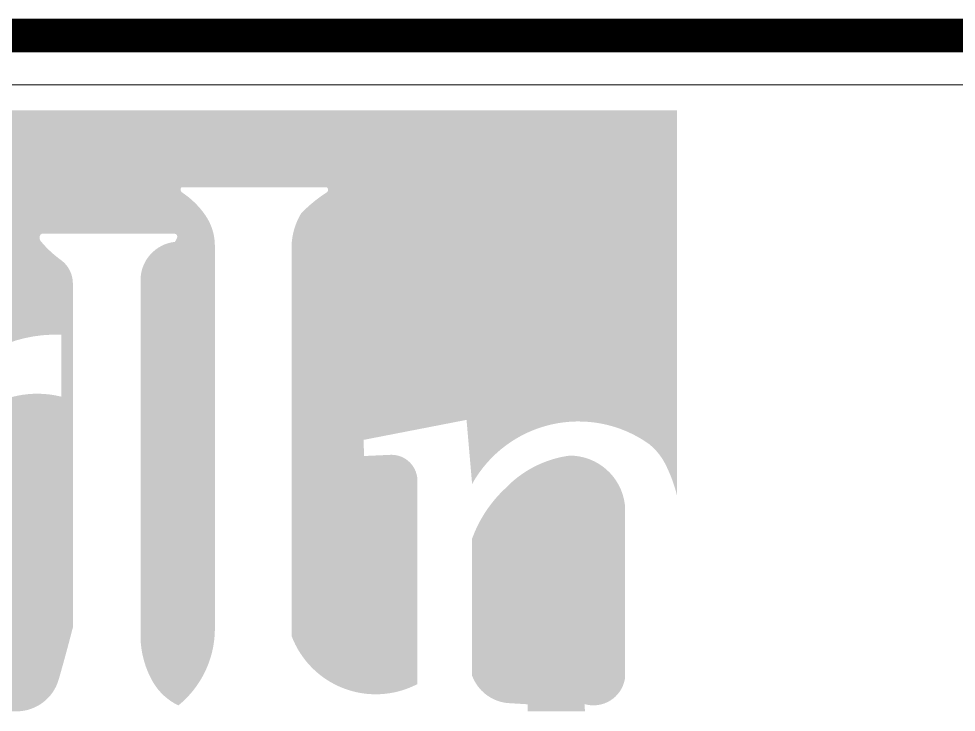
# Model space of a CAD drawing. Header units: inches. Extents: x -350577 to -266477, y -437959 to -377535.
# Drawn here: x -267131.39 to -267117.42, y -437937.88 to -437927.55 of the extents above; entities that cross this region are included whole.
import ezdxf

# ---------------------------------------------------------------- set-up
doc = ezdxf.new("R2010")
doc.units = ezdxf.units.IN
doc.header["$MEASUREMENT"] = 0
doc.layers.add('title', color=7, linetype='Continuous', lineweight=15)
doc.layers.add('TITLE (itatec)', color=7, linetype='Continuous', lineweight=20)

# ---------------------------------------------------------------- blocks, each defined once
blk = doc.blocks.new('Griin')
at = {"layer": 'TITLE (itatec)'}
h = blk.add_hatch(color=167, dxfattribs=at)
edge = h.paths.add_edge_path()
edge.add_line((-24.88906918388111, 11.45015594259397), (-24.12278735967851, 11.45015594259383))
edge.add_line((-24.12278735967851, 11.45015594259383), (-24.12278735967848, 10.56324865846429))
edge.add_arc((-22.37892712128273, 9.505380684334606), 2.039640454037653, 87.60529857160901, 148.7579826236781, ccw=False)
edge.add_line((-22.29370429970112, 11.54323991706601), (-22.29370429970126, 10.6207889721247))
edge.add_arc((-22.65065372222315, 9.19255045685634), 1.472167839186376, 75.96791762333062, 179.6094435164323)
edge.add_line((-24.12278735967848, 9.202585406145873), (-24.12278735967848, 5.933250799524304))
edge.add_line((-24.12278735967848, 5.933250799524302), (-22.96125427946745, 5.933250799524245))
edge.add_arc((-22.96125427946737, 6.588057245747502), 0.6548064462232546, 269.9999999999926, 343.9389715639264)
edge.add_arc((-48.43605496411175, 13.92221325972172), 27.16433896491683, 343.9389715639225, 345.6376598344838)
edge.add_line((-22.12069903590654, 7.184012181334881), (-22.12069903590654, 12.30730064440412))
edge.add_arc((-22.55228147840108, 12.30730064440377), 0.4315824424945411, 4.69290921440018e-11, 54.21433606377787)
edge.add_arc((-21.35666370455227, 13.96594015585888), 1.613065911160248, 219.7097456826801, 234.2143360636755, ccw=False)
edge.add_arc((-22.53254705608947, 12.98936507057402), 0.08453702572121809, 163.7863274335623, 219.7097456829239, ccw=False)
edge.add_arc((-22.5635443808232, 12.99837864772823), 0.05225578172778481, 106.64243157205331, 163.7863274331603, ccw=False)
edge.add_line((-22.57851033191417, 13.04844547339079), (-20.60863540770947, 13.04844547339079))
edge.add_arc((-20.60863540770959, 13.00502769206724), 0.04341778132354257, -20.18126994784302, 89.99999999984061, ccw=False)
edge.add_arc((-20.8308501527392, 13.08670433283826), 0.2801675786966544, 325.216367154967, 339.8187300523037, ccw=False)
edge.add_arc((-20.53738188908925, 12.35452677848994), 0.5758445520716108, 96.31734880868356, 179.9999999999857)
edge.add_line((-21.11322644116086, 12.35452677849008), (-21.11322644116086, 7.02299918814373))
edge.add_arc((-19.72020477229943, 7.065487337713398), 1.393669477591924, 181.7470203269198, 210.1160035966928)
edge.add_arc((-20.16936265735931, 6.815093949824567), 0.8795511061166005, 210.6874992769262, 244.4211483538095)
edge.add_arc((-21.47927693727897, 7.164742454347044), 1.47365161128399, 309.1385460365441, 359.2806307120026)
edge.add_line((-20.00574147557475, 7.14624071010431), (-20.00574147557444, 12.86882879747137))
edge.add_arc((-20.80502566989405, 12.86882879747128), 0.7992841943196076, 6.366806107899523e-12, 34.81990058406263)
edge.add_arc((-21.20326799856123, 12.59183798096296), 1.284383013914338, 34.81990058406483, 56.2820080771945)
edge.add_arc((-20.45646103648194, 13.71086637490974), 0.06095901883019499, 187.467523962582, 236.2820080770128, ccw=False)
edge.add_arc((-20.47911914179095, 13.7078964433068), 0.03810709921892561, 119.46002294695191, 187.4675239630029, ccw=False)
edge.add_line((-20.49786082922483, 13.74107625890321), (-18.33840971123868, 13.74107625890329))
edge.add_arc((-18.36706898684214, 13.70294388438804), 0.0477014891202157, -55.87493791962697, 53.072453090420424, ccw=False)
edge.add_arc((-17.20209256195675, 11.89355131359805), 2.1043045034395, 122.7448467856469, 136.2634674238065)
edge.add_arc((-17.85789037083434, 12.83403559175953), 1.006022575520735, 149.2539736513153, 178.018035065968)
edge.add_line((-18.8633111062947, 12.86882879747165), (-18.8633111062947, 7.057190534432566))
edge.add_arc((-17.60900986087714, 7.526798377121525), 1.339329362095465, 200.5257982207062, 297.6084193866769)
edge.add_line((-16.98832947145453, 6.33997109636107), (-16.98865368938812, 9.351218586114756))
edge.add_arc((-17.37621576854776, 9.36707463449533), 0.3878862970933528, 357.6572055654614, 449.9999999999948)
edge.add_line((-17.37621576854772, 9.754960931588686), (-17.78265760642736, 9.736644515681379))
edge.add_line((-17.78265760642736, 9.736644515681379), (-17.79173338719602, 9.97697048925352))
edge.add_line((-17.79173338719602, 9.97697048925352), (-16.25729996731917, 10.27515874116077))
edge.add_line((-16.25729996731917, 10.27515874116077), (-16.17438748940694, 9.320418634266817))
edge.add_arc((-14.59035820309445, 8.438731548901595), 1.81287641509163, 54.76693717352691, 150.8992351917223, ccw=False)
edge.add_arc((-14.121342454948, 9.192566943560601), 0.9280039997092963, 23.629735377708982, 51.56754687119508, ccw=False)
edge.add_arc((-15.24201104781355, 8.627510855770831), 2.182273252506791, 13.873883111852479, 25.428172922688816, ccw=False)
edge.add_line((-13.12340369084842, 9.150788426109758), (-13.12340369084842, 14.8863268013496))
edge.add_line((-13.12340369084842, 14.8863268013496), (-28.00352053809246, 14.8863268013496))
edge.add_arc((-28.67872366858876, 9.939028401317367), 4.993161395988865, 50.66285971304387, 82.22833589256561, ccw=False)
edge.add_line((-25.51364674678021, 13.80088660759947), (-25.51364674678021, 12.55484949555827))
edge.add_arc((-28.31485899566079, 10.24217481602075), 3.632527252017871, 19.42335895556232, 39.54300557364121, ccw=False)
h = blk.add_hatch(color=256, dxfattribs=at)
edge = h.paths.add_edge_path()
edge.add_spline(control_points=[(-13.64109057132882, 13.9414263989212), (-13.64050657374514, 13.99083078068858), (-13.63964442181087, 14.06376615661043), (-13.56463735326332, 14.13995258596734), (-13.48164051639992, 14.14238627793872), (-13.4317863993997, 14.10201636095365), (-13.40897256714206, 14.05484161759812), (-13.40622262498417, 14.02271303289343), (-13.40437129424424, 14.001083255582)], knot_values=[0, 0, 0, 0, 0.1412828148331711, 0.2085749247844713, 0.3005215629904574, 0.3597821911330836, 0.3910534987575518, 0.4554790468048648, 0.4554790468048648, 0.4554790468048648, 0.4554790468048648], degree=3, periodic=0)
edge.add_line((-13.40437129424424, 14.00108325558199), (-13.40437129424424, 13.55511016747059))
edge.add_line((-13.40437129424424, 13.55511016747059), (-13.20615978621592, 13.55511016747059))
edge.add_line((-13.20615978621592, 13.55511016747059), (-13.20615978621592, 14.08890062610565))
edge.add_spline(control_points=[(-13.20615978621609, 14.08890062610706), (-13.21084110054038, 14.12947170050686), (-13.2201371780971, 14.21003707767519), (-13.2932917352395, 14.29134092198506), (-13.37726143020918, 14.32028941024338), (-13.44796452556548, 14.32429939034827), (-13.5134602974445, 14.31796141168665), (-13.56110421016241, 14.30243618731653), (-13.59550214827938, 14.28367992875005), (-13.62213418351047, 14.26570373736617), (-13.63537391247559, 14.2499963184089), (-13.64109057132893, 14.24321415875278)], knot_values=[0, 0, 0, 0, 0.1205469137728606, 0.2393800932873045, 0.3020432135815935, 0.3835558707223746, 0.4499081789716415, 0.4985223468872845, 0.5325415293955977, 0.5674272352718714, 0.5939363168555423, 0.5939363168555423, 0.5939363168555423, 0.5939363168555423], degree=3, periodic=0)
edge.add_line((-13.64109057132879, 14.24321415875294), (-13.64109057132879, 14.31436898966388))
edge.add_line((-13.64109057132879, 14.31436898966388), (-13.84226480620492, 14.31436898966388))
edge.add_line((-13.84226480620492, 14.31436898966388), (-13.84226480620492, 13.5551101674705))
edge.add_line((-13.84226480620492, 13.5551101674705), (-13.64109057132893, 13.5551101674705))
edge.add_line((-13.64109057132893, 13.5551101674705), (-13.64109057132879, 13.94142639892329))
h.paths.add_polyline_path([(-18.1042881016811, 11.29057175241913), (-18.21377606939413, 11.29057175241913), (-18.21377606939413, 11.46399621014454), (-18.38650654494222, 11.46399621014454), (-18.38650654494222, 11.29057175241913), (-18.50726794229729, 11.29057175241913), (-18.50726794229729, 11.11099920511894), (-18.38650654494222, 11.11099920511894), (-18.38650654494222, 10.53475045614373), (-18.21377606939413, 10.53475045614373), (-18.21377606939413, 11.016117582166), (-18.21377606939413, 11.11099920511894), (-18.1042881016811, 11.11099920511894)])
h.paths.add_polyline_path([(-17.65378952776162, 11.08938176019399, 0.2776688502655908), (-17.89344281720022, 11.1253669823486, 0.2731138459748619), (-18.05183757556718, 10.91399737923059, 0.2285567483478952), (-17.9688458715212, 10.61307467895288, 0.2662813545383505), (-17.71170037335982, 10.54242460380729, 0.0960730297926549), (-17.58108452627679, 10.61230092075841), (-17.65848554388793, 10.72666772654866, -0.1653750667606361), (-17.77119594887698, 10.68278822730415, -0.2821665691516039), (-17.88679958478726, 10.75300790957087, -0.1720729585662504), (-17.90476223596724, 10.88023791012862, -0.2448845059276458), (-17.8251730535001, 10.99032734969419, -0.2917373899657336), (-17.7293791388959, 10.97508419179315, -0.1318348370244677), (-17.70816361499232, 10.9391418510407), (-17.83286188971834, 10.84038105984286), (-17.75708467624093, 10.74197823327926), (-17.56587309378146, 10.89134328332228, 0.2218159271625019)])
edge = h.paths.add_edge_path()
edge.add_spline(control_points=[(-17.24101264151503, 10.69469584360053), (-17.25131739796137, 10.69574412197073), (-17.2627776030566, 10.69964449491055), (-17.28883537728924, 10.71155575528011), (-17.301755941095, 10.72375489742687), (-17.3244376388045, 10.76052723937761), (-17.33524389206008, 10.79279307755809), (-17.33510146696646, 10.86138060731227), (-17.3302741831843, 10.87887025713416), (-17.31097698025288, 10.92335254224991), (-17.29991436094551, 10.93831558549872), (-17.26957310362587, 10.96180384899791), (-17.23685348533494, 10.97104291287695), (-17.19327987377791, 10.96467218783617), (-17.17491247614349, 10.95883227006962), (-17.14966021993313, 10.94285273891817)], knot_values=[2.387420143234658, 2.387420143234658, 2.387420143234658, 2.387420143234658, 2.726585909096444, 2.726585909096444, 3.321260227129463, 3.321260227129463, 3.915934545162482, 3.915934545162482, 4.425372458435473, 4.425372458435473, 4.934810371708464, 4.934810371708464, 5.825347269827461, 5.825347269827461, 6.283185307179586, 6.283185307179586, 6.283185307179586, 6.283185307179586], degree=3, periodic=0)
edge.add_line((-17.14966021993312, 10.94285273891817), (-17.14966021993312, 11.10638512079133))
edge.add_ellipse((-17.24293060122496, 10.83095240707198), major_axis=(-6.408005233131234e-17, 0.2962019509281822), ratio=0.8560008587741201, start_angle=-21.58364983634891, end_angle=201.5836498363489)
edge.add_line((-17.14966021993313, 10.55551969335262), (-17.14966021993311, 10.72010110676902))
edge.add_spline(control_points=[(-17.14966021993313, 10.72010110676901), (-17.164656556165, 10.70912690959607), (-17.17007252829192, 10.7060029977989), (-17.19552380338112, 10.69437264947847), (-17.21841499059715, 10.69289423092517), (-17.24101264151503, 10.69469584360053)], knot_values=[6.283185307179585, 6.283185307179585, 6.283185307179585, 6.283185307179585, 6.43441702588901, 6.43441702588901, 7.036040166288263, 7.036040166288263, 7.036040166288263, 7.036040166288263], degree=3, periodic=0)
edge = h.paths.add_edge_path()
edge.add_line((-16.88960417901808, 11.50317030808092), (-17.0512308351144, 11.50317030808092))
edge.add_line((-17.0512308351144, 11.50317030808092), (-17.0512308351144, 10.53475045614373))
edge.add_line((-17.0512308351144, 10.53475045614374), (-16.88960417901808, 10.53475045614374))
edge.add_line((-16.88960417901808, 10.53475045614373), (-16.88960417901808, 10.89624844590623))
edge.add_spline(control_points=[(-16.88960417901805, 10.89624844590766), (-16.88959267726207, 10.90330870015327), (-16.88957422581938, 10.91463495997317), (-16.88734498259275, 10.92963356009266), (-16.88535361469823, 10.93745610230213), (-16.88441342789221, 10.94114936811968)], knot_values=[0, 0, 0, 0, 0.02114991883314543, 0.03392929879582715, 0.04535930316123304, 0.04535930316123304, 0.04535930316123304, 0.04535930316123304], degree=3, periodic=0)
edge.add_spline(control_points=[(-16.88441342789221, 10.94114936811968), (-16.87926405865011, 10.95892880091898), (-16.8653485251743, 10.97936719241181), (-16.82288578730203, 10.99468323177538), (-16.78271789883144, 10.9823881290362), (-16.76614443226409, 10.9668813831788), (-16.7625497031319, 10.96292270506885)], knot_values=[0.01145746086609177, 0.01145746086609177, 0.01145746086609177, 0.01145746086609177, 0.04897024222576547, 0.09516943198860894, 0.130787312221404, 0.1449000554552657, 0.1449000554552657, 0.1449000554552657, 0.1449000554552657], degree=3, periodic=0)
edge.add_spline(control_points=[(-16.7625497031319, 10.96292270506885), (-16.76099440937278, 10.96092976091259), (-16.75717328389895, 10.95603339349726), (-16.75120258808823, 10.94365004487755), (-16.74989338897909, 10.93259790582125), (-16.74902063807647, 10.92523022257891)], knot_values=[0, 0, 0, 0, 0.007576609576094004, 0.01861460298846674, 0.04068690978218632, 0.04068690978218632, 0.04068690978218632, 0.04068690978218632], degree=3, periodic=0)
edge.add_line((-16.74902063807652, 10.92523022257925), (-16.74902063807652, 10.53475045614373))
edge.add_line((-16.74902063807652, 10.53475045614373), (-16.5873939819802, 10.53475045614373))
edge.add_line((-16.58739398198021, 10.53475045614373), (-16.58739398198021, 10.95170746266725))
edge.add_spline(control_points=[(-16.58739398198018, 10.95170746266705), (-16.5990549554026, 11.11685522726114), (-16.75197441185628, 11.13646623094174), (-16.8304724310395, 11.12299590543263), (-16.85602670247536, 11.11348365987337), (-16.87349684533837, 11.09958273557502), (-16.88219480600588, 11.09206258332652), (-16.88960417901805, 11.08333454487485)], knot_values=[0.04288659351494009, 0.04288659351494009, 0.04288659351494009, 0.04288659351494009, 0.1060920863740104, 0.1060920863740104, 0.1428311669961148, 0.1428311669961148, 0.1570218950971057, 0.1570218950971057, 0.1570218950971057, 0.1570218950971057], degree=3, periodic=0)
edge.add_line((-16.88960417901808, 11.08333454487483), (-16.88960417901808, 11.50317030808092))
edge = h.paths.add_edge_path()
edge.add_spline(control_points=[(-16.33612269286216, 10.896248445905), (-16.33266595276636, 10.98772537242666), (-16.29610149178821, 11.0045291137251), (-16.24384992695074, 11.01715994450506), (-16.21879451543694, 11.01539894344816), (-16.18398365449578, 10.99792859100067), (-16.14885431984842, 10.98859980518987), (-16.14473646205143, 10.92426394792811)], knot_values=[0.01145746086609178, 0.01145746086609178, 0.01145746086609178, 0.01145746086609178, 0.07693718570979956, 0.07693718570979956, 0.121495740933184, 0.121495740933184, 0.1449000554552657, 0.1449000554552657, 0.1449000554552657, 0.1449000554552657], degree=3, periodic=0)
edge.add_line((-16.14473646205146, 10.92426394792823), (-16.14473646205146, 10.53475045614374))
edge.add_line((-16.14473646205145, 10.53475045614374), (-16.00851115088973, 10.53475045614374))
edge.add_line((-16.00851115088974, 10.53475045614373), (-16.00851115088974, 10.95170746266705))
edge.add_spline(control_points=[(-16.00851115088974, 10.95170746266705), (-16.02917212431213, 11.11685522726114), (-16.17309158076579, 11.13646623094174), (-16.25158959994901, 11.12299590543263), (-16.27714387138487, 11.11348365987337), (-16.29461401424788, 11.09958273557502), (-16.30331197491542, 11.09206258332652), (-16.31072134792759, 11.08333454487485)], knot_values=[0.04288659351494009, 0.04288659351494009, 0.04288659351494009, 0.04288659351494009, 0.1060920863740104, 0.1060920863740104, 0.1428311669961148, 0.1428311669961148, 0.1570218950971057, 0.1570218950971057, 0.1570218950971057, 0.1570218950971057], degree=3, periodic=0)
edge.add_line((-16.31072134792761, 11.08333454487483), (-16.31072134792761, 11.12715435800012))
edge.add_line((-16.31072134792761, 11.12715435800012), (-16.46602711199273, 11.12715435800012))
edge.add_line((-16.46602711199274, 11.12715435800012), (-16.46602711199273, 10.53475045614374))
edge.add_line((-16.46602711199273, 10.53475045614374), (-16.33612269286219, 10.53475045614374))
edge.add_line((-16.33612269286219, 10.53475045614373), (-16.33612269286219, 10.89624844590466))
edge = h.paths.add_edge_path()
edge.add_ellipse((-15.65928475382568, 10.83095240707198), major_axis=(3.361574690590265e-15, 0.2962019509281894), ratio=0.8560008587741352, start_angle=0, end_angle=360)
edge = h.paths.add_edge_path(flags=16)
edge.add_ellipse((-15.65880921518451, 10.83167415797648), major_axis=(0.000268399721407297, 0.1501336929507389), ratio=0.7495120102335933, start_angle=0, end_angle=360)
edge = h.paths.add_edge_path()
edge.add_ellipse((-14.75018202331901, 10.83095240707198), major_axis=(3.76115809720709e-14, 0.2962019509281896), ratio=0.8560008587741231, start_angle=0, end_angle=360, ccw=False)
edge = h.paths.add_edge_path(flags=16)
edge.add_ellipse((-14.75065756196018, 10.83167415797648), major_axis=(-0.0002683997213955295, 0.1501336929507565), ratio=0.74951201023357, start_angle=0, end_angle=360, ccw=False)
h.paths.add_polyline_path([(-15.12501158028591, 11.50317030808092), (-15.2775038481791, 11.50317030808092), (-15.2775038481791, 10.53475045614373), (-15.12501158028594, 10.53475045614374)])
h.paths.add_polyline_path([(-13.90231864757543, 11.12715435800009), (-14.05936105216691, 11.12715435800011), (-14.05936105216691, 11.10966395969651, 0.2651451387038045), (-14.24990305204891, 11.09453569429054, 0.2402953706579193), (-14.38043226305133, 10.83095240707192, 0.2771450281312979), (-14.22887406115604, 10.55977107836072, 0.2273077354473885), (-14.05936105216691, 10.54846283298334), (-14.05936105216691, 10.44901740488995, -0.3773041945677399), (-14.12870130307751, 10.40153380439813, -0.3838867307816816), (-14.1793605048077, 10.46970955388861), (-14.32010586317143, 10.45227258349791, 0.2727294691678817), (-14.2294479477304, 10.27469354706177, 0.2280681091143755), (-14.02046132318273, 10.26573056710781, 0.2542583278666983), (-13.90231864757543, 10.44248080215513)])
edge = h.paths.add_edge_path(flags=16)
edge.add_spline(control_points=[(-14.05936105217553, 10.74218767381745), (-14.06010929811058, 10.74024887220974), (-14.06088128671546, 10.73839613834233), (-14.07736965829382, 10.7016086365544), (-14.10001502199516, 10.69622799816703), (-14.14874807563017, 10.70051085890742), (-14.17577420206369, 10.71580837032604), (-14.21633199680983, 10.77626025645074), (-14.22630945844816, 10.82656833860884), (-14.20926098480214, 10.90001268613389), (-14.19445692792713, 10.91893952939659), (-14.16103321382535, 10.95467780003791), (-14.14353063502155, 10.96284257348774), (-14.11038514962473, 10.96707020570288), (-14.09421338863017, 10.96552366013018), (-14.07126356677927, 10.94577026341028), (-14.06325992686274, 10.93462585132619), (-14.05936105216688, 10.92575052830816)], knot_values=[2.325447086616899, 2.325447086616899, 2.325447086616899, 2.325447086616899, 2.369404965302653, 2.369404965302653, 3.23903314038176, 3.23903314038176, 4.108661315460868, 4.108661315460868, 4.978289490539975, 4.978289490539975, 5.583210907758167, 5.583210907758167, 6.188132324976358, 6.188132324976358, 6.79305374219455, 6.79305374219455, 7.11501216155559, 7.11501216155559, 7.11501216155559, 7.11501216155559], degree=3, periodic=0)
edge.add_line((-14.05936105216691, 10.9257505283082), (-14.0593610521669, 10.74218767383533))
h.paths.add_polyline_path([(-13.20615978621592, 11.08888720075688), (-13.35316548732708, 11.14412885787066), (-13.5006797570053, 10.75157295402928), (-13.63504709746085, 11.12715435800008), (-13.78291166853107, 11.07425458992788), (-13.58612346631897, 10.52419540872246), (-13.66984508654346, 10.30140058100855), (-13.52283938543216, 10.24615892389494)])
edge = h.paths.add_edge_path()
edge.add_spline(control_points=[(-13.85145417144504, 12.46821974743665), (-13.84034943477678, 12.50085065948201), (-13.81967301539719, 12.56160765375789), (-13.77090011400985, 12.64480903899616), (-13.69808220666745, 12.70979464847803), (-13.61641999927095, 12.75787236151917), (-13.55621643778525, 12.77608477482471), (-13.53037629930557, 12.78390177551786)], knot_values=[0, 0, 0, 0, 0.1033223936878047, 0.1923807116740875, 0.2855547960558086, 0.3930027716260713, 0.4738000358453645, 0.4738000358453645, 0.4738000358453645, 0.4738000358453645], degree=3, periodic=0)
edge.add_line((-13.53037629930557, 12.78390177551786), (-13.49424977264697, 12.95906846304415))
edge.add_spline(control_points=[(-13.49424977264697, 12.95906846304415), (-13.53944355706232, 12.95906846304415), (-13.59558983781254, 12.95906846304415), (-13.6928488011652, 12.91333958781284), (-13.73940010960262, 12.88029905100449), (-13.81585681082058, 12.79324896506751), (-13.81585681082058, 12.79324896506751), (-13.85145417144504, 12.72075550330378)], knot_values=[0, 0, 0, 0, 0.1959916478461349, 0.1959916478461349, 0.3919832956922699, 0.3919832956922699, 0.5482683233723026, 0.5482683233723026, 0.5482683233723026, 0.5482683233723026], degree=3, periodic=0)
edge.add_line((-13.85145417144504, 12.72075550330377), (-13.85145417144504, 12.95906846304415))
edge.add_line((-13.85145417144504, 12.95906846304415), (-14.09012070113859, 12.95906846304415))
edge.add_line((-14.09012070113859, 12.95906846304415), (-14.09012070113859, 11.82956589133979))
edge.add_line((-14.09012070113859, 11.82956589133979), (-13.85830934764745, 11.82956589133979))
edge.add_line((-13.85830934764745, 11.82956589133979), (-13.85145417144503, 11.82956589133979))
edge.add_line((-13.85145417144503, 11.82956589133979), (-13.85145417144504, 12.46821974743664))
h.paths.add_polyline_path([(-14.47350962240404, 12.95906846304415), (-14.70532097589559, 12.95906846304415), (-14.70532097589559, 11.82956589133979), (-14.47350962240444, 11.82956589133979)])
h.paths.add_polyline_path([(-14.42419493850134, 13.35892777606986), (-14.76329641493113, 13.35892777606986), (-14.59374567671618, 13.05974411216482)])
h.paths.add_polyline_path([(-13.99073524677482, 14.30811188194014), (-14.20265347959202, 14.30811188194014), (-14.20265347959202, 14.26508379370972, 0.2928883588701402), (-14.4475461892747, 14.29784330131901, 0.185982166464068), (-14.58187788475391, 14.15166794757687, 0.1279895136644691), (-14.61162523224823, 13.85749048664553, 0.1456866535603747), (-14.50779544822865, 13.63221338073783, 0.2198909964663888), (-14.31669172655563, 13.54944283127515, 0.2400886223000693), (-14.20265347959202, 13.60152410419716), (-14.20265347959202, 13.55511016747056), (-13.99073524677468, 13.55511016747056)])
h.paths.add_polyline_path([(-14.4205051630183, 13.88789644082357, -0.1285537279758495), (-14.40427376623036, 14.04225988771646, -0.3301838280573641), (-14.28594171805106, 14.12840792842792, -0.4115631663088596), (-14.20265347959202, 14.03097829760003), (-14.20265347959202, 13.82740638306402, -0.3646185951518054), (-14.29980417599765, 13.75592898991305, -0.3043254630517891)], flags=16)
h.paths.add_polyline_path([(-14.74251782656222, 13.64925223311281), (-14.84224213882965, 13.79460756196892, -0.2097859669841325), (-14.9772584532526, 13.73011016688844, -0.3223467995169433), (-15.1280217675004, 13.8172628995813, -0.1675040573022169), (-15.14909354900749, 13.98674604152535, -0.2036790528098846), (-15.04783131318993, 14.11395928482267, -0.2750796988009924), (-14.93573451740815, 14.10346975283625, -0.1291250898949098), (-14.90500399815994, 14.06344399794424), (-15.06248599119384, 13.93871856557065), (-14.9658433309462, 13.81322027263292), (-14.72198115719988, 14.00371336576416, 0.2410576671754359), (-14.83707134594147, 14.25165099369923, 0.2734093812142267), (-15.15058377468085, 14.27033316792193, 0.1946268410128007), (-15.32899048458751, 14.02531113249012, 0.2226486270806171), (-15.24956453430252, 13.66286757005042, 0.2675360142676579), (-14.92625288439251, 13.55424854731092, 0.1016491228922426)])
h.paths.add_polyline_path([(-15.52104019668664, 14.83730499461893), (-15.74692498583576, 14.83730499461893), (-15.74692498583576, 13.55511016747056), (-15.52104019668664, 13.55511016747056)])
edge = h.paths.add_edge_path()
edge.add_spline(control_points=[(-16.02407397666994, 13.83313547898169), (-16.04116270152056, 13.8178350797183), (-16.0758323453789, 13.78679359488026), (-16.15156472501995, 13.76864679085157), (-16.25475986802586, 13.81005217588054), (-16.26505402054933, 13.89193557355755), (-16.27146277125419, 13.94291308543942)], knot_values=[0, 0, 0, 0, 0.06801033292537839, 0.1379795181805802, 0.2235221320652849, 0.3646198389751431, 0.3646198389751431, 0.3646198389751431, 0.3646198389751431], degree=3, periodic=0)
edge.add_line((-16.27146277125425, 13.94291308543983), (-16.27146277125437, 14.46785987174636))
edge.add_spline(control_points=[(-16.27146277125419, 14.46785987174806), (-16.26729074234222, 14.51114273539005), (-16.25983597188919, 14.5884825189363), (-16.15280340117942, 14.63877551146026), (-16.06890160416516, 14.60602569328262), (-16.03743582456264, 14.56560344165813), (-16.02407397666994, 14.54843825508053)], knot_values=[0, 0, 0, 0, 0.1217113052629474, 0.2174792796065548, 0.3052705924966703, 0.370066140112557, 0.370066140112557, 0.370066140112557, 0.370066140112557], degree=3, periodic=0)
edge.add_line((-16.02407397666985, 14.54843825508041), (-15.91723710856329, 14.73005990322799))
edge.add_spline(control_points=[(-15.91723710856328, 14.73005990322798), (-15.94225390958212, 14.75553497934369), (-15.98975737774772, 14.80390864895747), (-16.08792555127695, 14.83620152665763), (-16.18421574773615, 14.83846211436021), (-16.27390854296777, 14.81646164161723), (-16.35057273649107, 14.7727458257141), (-16.4159171930669, 14.70730089116035), (-16.47581840531602, 14.61653302512906), (-16.50294242434497, 14.50992406664947), (-16.50693722967578, 14.36950625241277), (-16.50354935467574, 14.23074665270339), (-16.50458842658772, 14.07195274279869), (-16.50326012838739, 13.94742207389301), (-16.49844374187055, 13.81892207060077), (-16.45610323841829, 13.71795935513891), (-16.39709455396793, 13.63560385804163), (-16.32845990657928, 13.58895426620357), (-16.25808146905965, 13.55890764285077), (-16.1819862883788, 13.55378481266276), (-16.11105135132641, 13.5560899948433), (-16.03987929169817, 13.57996568494988), (-15.97802494565208, 13.61438230078775), (-15.93822285162013, 13.6438025555436), (-15.91972298518243, 13.6574769813944)], knot_values=[0, 0, 0, 0, 0.1056607003291759, 0.2006351535779056, 0.3008146360697891, 0.3918977044877849, 0.4741568465446037, 0.5622646078923406, 0.6671713313628241, 0.7967984869275524, 0.8855901029240465, 1.088385186849155, 1.213195087752541, 1.361693722313812, 1.462924761160858, 1.596027243033076, 1.683218201049584, 1.76309982403971, 1.841917746336877, 1.909541205201324, 1.990122384135462, 2.053169390105519, 2.132598641696443, 2.20157877718588, 2.20157877718588, 2.20157877718588, 2.20157877718588], degree=3, periodic=0)
edge.add_line((-15.91972298518225, 13.65747698139453), (-16.02407397667001, 13.83313547898163))
h.paths.add_polyline_path([(-15.08870989716104, 12.95906846304415), (-15.32052125065259, 12.95906846304415), (-15.32052125065259, 12.83431239448816, 0.1710211622324182), (-15.65871074819925, 12.90408705727786, 0.2505773859959389), (-15.89656844524691, 12.6997675169814, 0.1626669195765338), (-15.95408211522079, 12.32242279776879, 0.1932052583011697), (-15.78297919387861, 11.97035514881692, 0.1992246468205617), (-15.53678296794225, 11.86525229686052, 0.09622757311244397), (-15.32052125065259, 11.91394341696302), (-15.32052125065259, 11.82956589133979), (-15.08870989716145, 11.82956589133979)])
h.paths.add_polyline_path([(-15.32052125065259, 12.53768134376836), (-15.32052125065259, 12.22726307388538, -0.3066235531743307), (-15.51081875829965, 12.08736647999208, -0.3587644236846144), (-15.71049620176886, 12.29574418692988, -0.1496138059476028), (-15.68314395715441, 12.55102719599303, -0.3129264240810816), (-15.51631837827524, 12.67000155524552, -0.2805455527257585)], flags=16)
h = blk.add_hatch(color=167, dxfattribs=at)
edge = h.paths.add_edge_path()
edge.add_line((-14.49265497597733, 5.933250799524274), (-14.50058847227885, 6.041510724401109))
edge.add_arc((-14.36736113647278, 6.498349181192781), 0.4758685728326487, 253.7417850070291, 349.5244395250776)
edge.add_line((-13.89942407894716, 6.411828612516603), (-13.89942407894716, 9.01631525650855))
edge.add_arc((-14.7220401264002, 8.914154829689595), 0.8289354102311536, 7.079298372835886, 89.82943260703672)
edge.add_arc((-14.50636527706308, 8.135837735437201), 1.621328495957503, 97.55636737498051, 136.41549118706)
edge.add_arc((-14.36360386650568, 7.847018107891747), 1.927045181816026, 133.1197408282106, 159.9959568103141)
edge.add_line((-16.17438748940694, 8.506234160330509), (-16.17438748940694, 6.46451522315745))
edge.add_arc((-15.58321209751993, 6.6841054815812), 0.630641122642169, 200.3773573418465, 263.5381166117942)
edge.add_line((-15.65418583988739, 6.057470856411372), (-15.34881466273788, 6.038673778664021))
edge.add_line((-15.34881466273788, 6.038673778664021), (-15.34747792345186, 5.933250799524275))
edge.add_line((-15.34747792345186, 5.933250799524274), (-14.49265497597762, 5.933250799524274))
blk.add_lwpolyline([(-45.32079857851988, 0.7353843694769324), (-0.7353843694769466, 0.7353843694769324), (-0.7353843694769466, 15.26461563052313), (-45.32079857851988, 15.26461563052313)], close=True, dxfattribs=at)

msp = doc.modelspace()

# ---------------------------------------------------------------- linework, layer by layer
at = {"layer": 'title', "const_width": 0.5}
msp.add_lwpolyline([(-267108.4595536318, -437927.8024764248), (-267287.4595536318, -437927.8024764248)], dxfattribs=at)

# ---------------------------------------------------------------- block references
at = {"layer": 'title'}
msp.add_blockref('Griin', (-267108.4595536318, -437943.8024764248), dxfattribs=at)

doc.saveas('drawing.dxf')
